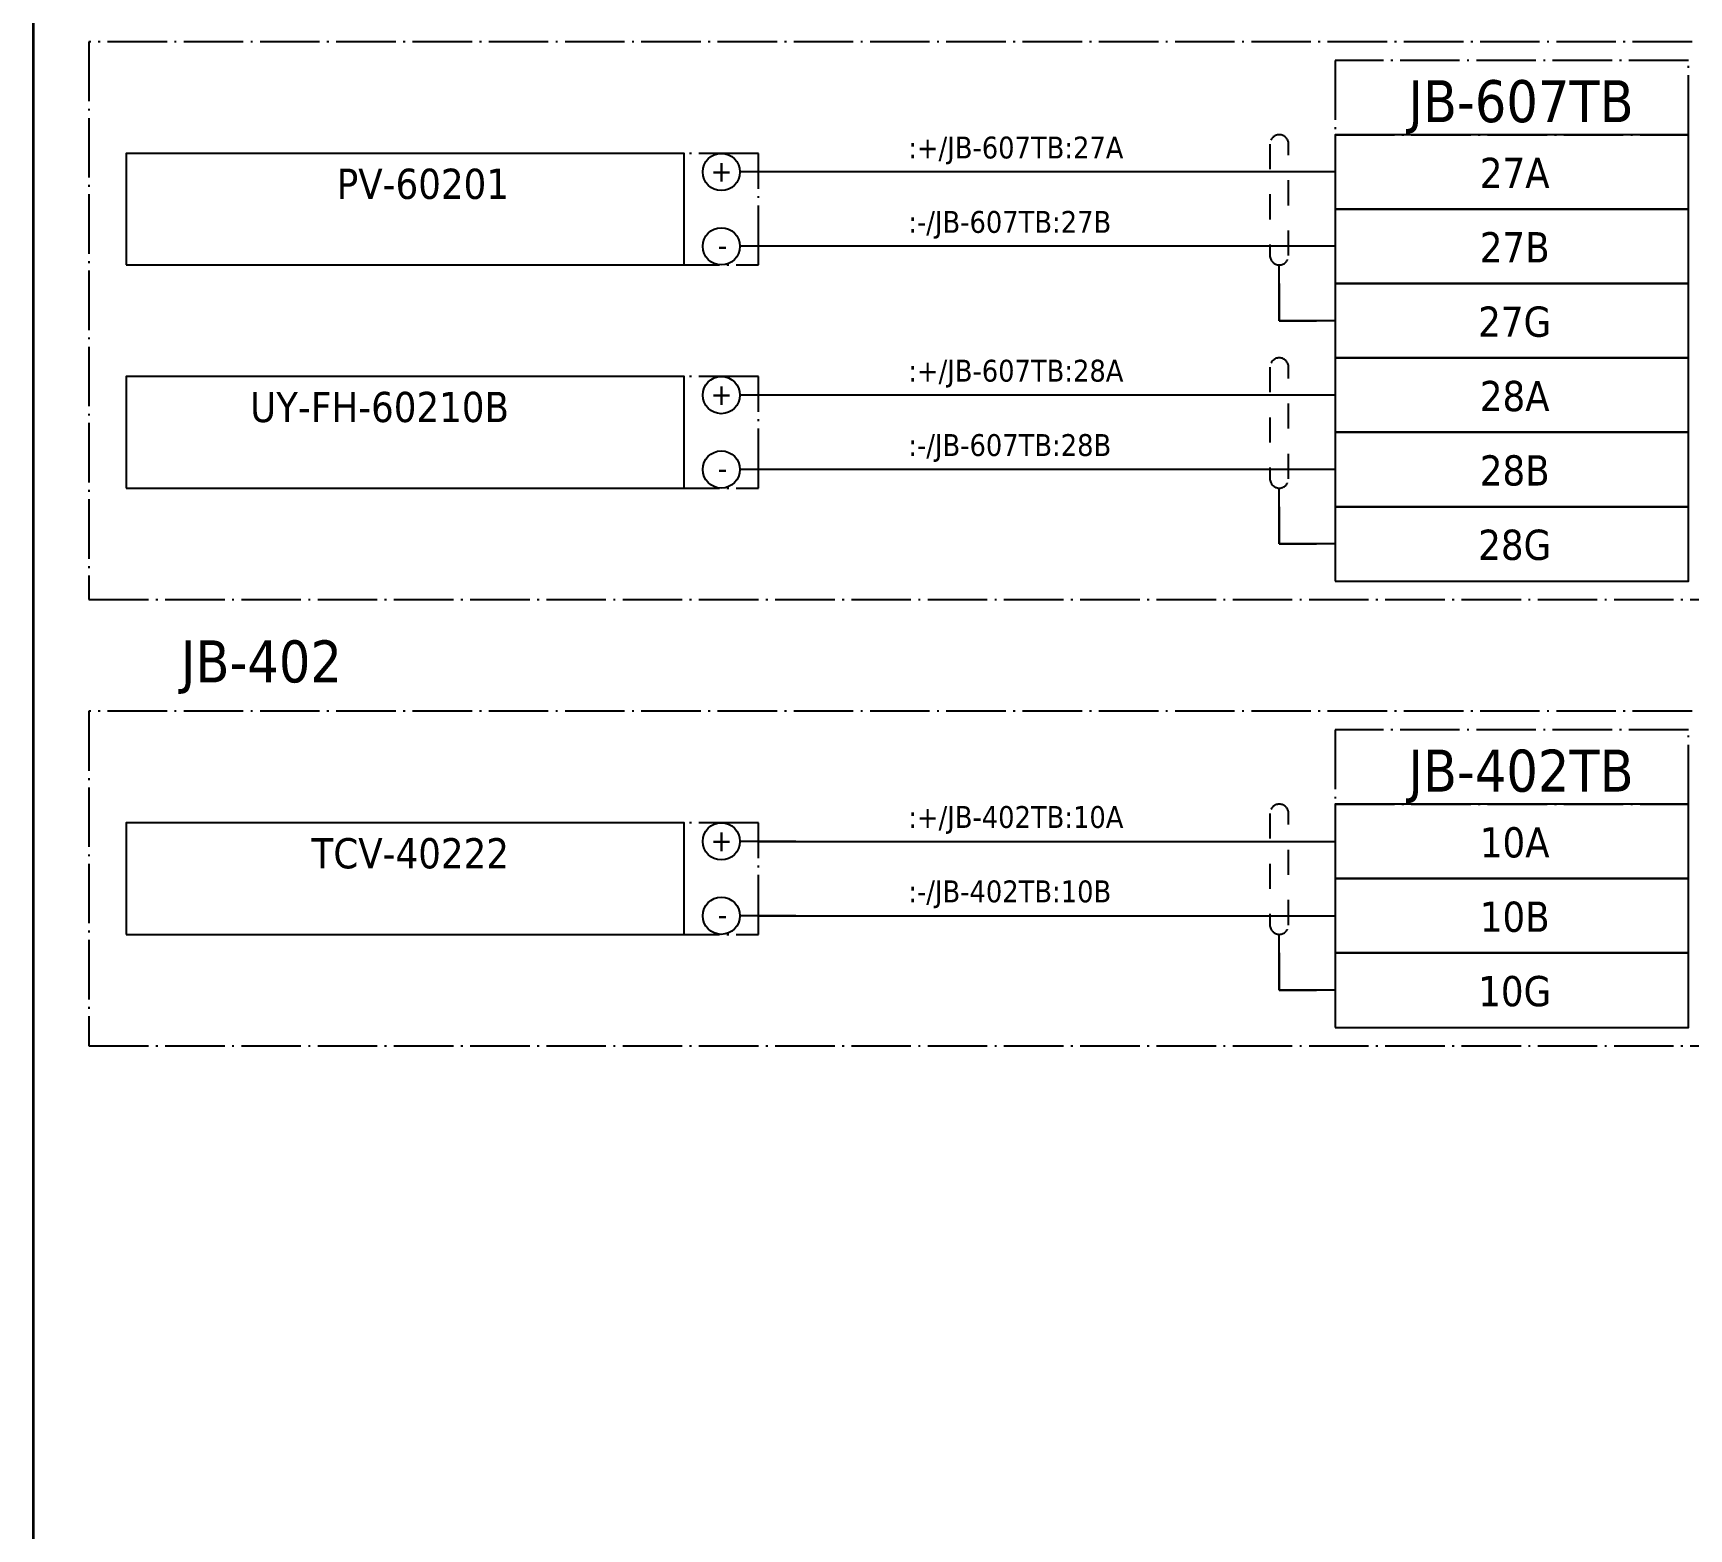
# Model space of a CAD drawing. Header units: millimetres. Extents: x 0 to 1792788, y -13 to 262234.
# Drawn here: x 0 to 89, y 148 to 228.5 of the extents above; entities that cross this region are included whole.
import ezdxf
from ezdxf.enums import TextEntityAlignment as Align

# ---------------------------------------------------------------- set-up
doc = ezdxf.new("R2010")
doc.units = ezdxf.units.MM
doc.linetypes.add('EPL_DASH', pattern=[1, 0.5, -0.5])
doc.linetypes.add('EPL_DASHDOT', pattern=[1, 0.8, -0.1, 0, -0.1])
for name, color, linetype, lineweight in [('EPLAN108', 5, 'Continuous', 35), ('EPLAN201', 7, 'Continuous', 35), ('EPLAN300', 5, 'Continuous', 25), ('EPLAN302', 5, 'Continuous', 25), ('EPLAN305', 5, 'Continuous', 25), ('EPLAN307', 134, 'EPL_DASHDOT', 25), ('EPLAN311', 7, 'Continuous', 25), ('EPLAN314', 5, 'EPL_DASH', 25), ('EPLAN400', 5, 'Continuous', 35), ('EPLAN405', 7, 'Continuous', 25), ('EPLAN421', 5, 'Continuous', 35), ('EPLAN433', 251, 'Continuous', 35), ('EPLAN440', 73, 'Continuous', 35), ('EPLAN451', 7, 'Continuous', 35), ('EPLAN452', 7, 'Continuous', 35), ('EPLAN453', 7, 'Continuous', 35), ('EPLAN500', 7, 'Continuous', 35), ('EPLAN501', 7, 'Continuous', 35), ('EPLAN502', 7, 'Continuous', 35), ('EPLAN503', 7, 'Continuous', 35), ('EPLAN504', 7, 'Continuous', 35), ('EPLAN546', 1, 'Continuous', 25)]:
    doc.layers.add(name, color=color, linetype=linetype, lineweight=lineweight)
doc.styles.add('Tahoma', font='')
doc.styles.get('Tahoma').set_extended_font_data('Tahoma')

# ---------------------------------------------------------------- blocks, each defined once
blk = doc.blocks.new('EPLFRAME')
at = {"layer": 'EPLAN201', "linetype": 'Continuous', "lineweight": 35, "ltscale": 4}
blk.add_lwpolyline([(0, 0), (420, 0), (420, 297), (0, 297)], close=True, dxfattribs=at)
at = {"layer": 'EPLAN451', "color": 7, "style": 'Tahoma'}
for tag, p, height in [('14_10014', (101, 12), 2.257), ('14_10015', (185, 12), 2.257), ('14_10011', (101, 5), 2.257), ('14_10013', (332, 5), 1.625), ('14_10151', (73, 1), 1.625), ('14_10300', (415, 1), 1.625)]:
    blk.add_attdef(tag, p, '', height=height, dxfattribs=at)
blk.add_attdef('4_25020', text='', height=1.625, dxfattribs=at).set_placement((413, 1), align=Align.RIGHT)
at = {"layer": 'EPLAN452', "color": 7, "style": 'Tahoma'}
for tag, p, height in [('4_11041', (1, 17), 2.257), ('4_11071[1]', (1, 13), 1.625), ('4_11074[1]', (21, 13), 1.625), ('4_11070[1]', (41, 13), 1.625), ('4_11024', (73, 13), 1.625), ('4_11011', (231, 12), 2.257), ('4_11030', (301, 12), 2.257), ('4_20132_1001', (374, 13), 1.625), ('4_11071[2]', (1, 9), 1.625), ('4_11074[2]', (21, 9), 1.625), ('4_11070[2]', (41, 9), 1.625), ('4_11022', (73, 9), 1.625), ('4_20134_1001', (374, 9), 1.625), ('4_11071[3]', (1, 5), 1.625), ('4_11074[3]', (21, 5), 1.625), ('4_11070[3]', (41, 5), 1.625), ('4_11080', (73, 5), 1.625), ('4_11059', (301, 5), 1.625)]:
    blk.add_attdef(tag, p, '', height=height, dxfattribs=at)
for tag, height, p in [('4_11040', 2.257, (419, 17)), ('4_11000', 1.625, (419, 5)), ('4_11085', 1.625, (141, 1)), ('4_11086', 1.625, (183, 1))]:
    blk.add_attdef(tag, text='', height=height, dxfattribs=at).set_placement(p, align=Align.RIGHT)
at = {"layer": 'EPLAN453', "color": 7, "style": 'Tahoma'}
for tag, p in [('53_19005_1', (21, 293)), ('53_19005', (63, 293)), ('53_19005_8', (105, 293)), ('53_19005_6', (147, 293)), ('53_19005_7', (189, 293)), ('53_19005_9', (231, 293)), ('53_19005_3', (273, 293)), ('53_19005_2', (315, 293)), ('53_19005_4', (357, 293)), ('53_19005_5', (399, 293))]:
    blk.add_attdef(tag, text='', height=1.355, dxfattribs=at).set_placement(p, align=Align.BOTTOM_CENTER)
blk = doc.blocks.new('EPLSYM_LibrarySPECIAL_en_US_Symbol427_Variant5_Placement1_30')
at = {"layer": 'EPLAN421', "color": 5, "style": 'Tahoma'}
for tag, p in [('17_20029[1]', (-0.9525, 3.335)), ('17_20029[2]', (20.0025, 3.335))]:
    blk.add_attdef(tag, text='', height=1.1739, dxfattribs=at).set_placement(p, align=Align.BOTTOM_RIGHT)
at = {"layer": 'EPLAN433', "color": 251, "style": 'Tahoma'}
blk.add_attdef('17_20406_1', text='', height=1.6254, dxfattribs=at).set_placement((0.9525, 1.5875), align=Align.BOTTOM_RIGHT)
blk.add_attdef('17_20406', text='', height=1.6254, dxfattribs=at).set_placement((0.9525, 1.5875), align=Align.BOTTOM_LEFT)
blk = doc.blocks.new('EPLSYM_LibrarySPECIAL_en_US_Symbol427_Variant5_Placement1_31')
at = {"layer": 'EPLAN421', "color": 5, "style": 'Tahoma'}
for tag, p in [('17_20029[1]', (-0.9525, 3.335)), ('17_20029[2]', (20.0025, 3.335))]:
    blk.add_attdef(tag, text='', height=1.1739, dxfattribs=at).set_placement(p, align=Align.BOTTOM_RIGHT)
at = {"layer": 'EPLAN433', "color": 251, "style": 'Tahoma'}
blk.add_attdef('17_20406_1', text='', height=1.6254, dxfattribs=at).set_placement((0.9525, 1.5875), align=Align.BOTTOM_RIGHT)
blk.add_attdef('17_20406', text='', height=1.6254, dxfattribs=at).set_placement((0.9525, 1.5875), align=Align.BOTTOM_LEFT)
blk = doc.blocks.new('EPLSYM_LibrarySPECIAL_en_US_Symbol427_Variant5_Placement1_32')
at = {"layer": 'EPLAN421', "color": 5, "style": 'Tahoma'}
for tag, p in [('17_20029[1]', (-0.9525, 3.335)), ('17_20029[2]', (20.0025, 3.335))]:
    blk.add_attdef(tag, text='', height=1.1739, dxfattribs=at).set_placement(p, align=Align.BOTTOM_RIGHT)
at = {"layer": 'EPLAN433', "color": 251, "style": 'Tahoma'}
blk.add_attdef('17_20406_1', text='', height=1.6254, dxfattribs=at).set_placement((0.9525, 1.5875), align=Align.BOTTOM_RIGHT)
blk.add_attdef('17_20406', text='', height=1.6254, dxfattribs=at).set_placement((0.9525, 1.5875), align=Align.BOTTOM_LEFT)
blk = doc.blocks.new('EPLSYM_LibrarySPECIAL_en_US_Symbol427_Variant5_Placement1_33')
at = {"layer": 'EPLAN421', "color": 5, "style": 'Tahoma'}
for tag, p in [('17_20029[1]', (-0.9525, 3.335)), ('17_20029[2]', (20.0025, 3.335))]:
    blk.add_attdef(tag, text='', height=1.1739, dxfattribs=at).set_placement(p, align=Align.BOTTOM_RIGHT)
at = {"layer": 'EPLAN433', "color": 251, "style": 'Tahoma'}
blk.add_attdef('17_20406_1', text='', height=1.6254, dxfattribs=at).set_placement((0.9525, 1.5875), align=Align.BOTTOM_RIGHT)
blk.add_attdef('17_20406', text='', height=1.6254, dxfattribs=at).set_placement((0.9525, 1.5875), align=Align.BOTTOM_LEFT)
blk = doc.blocks.new('EPLSYM_LibrarySPECIAL_Symbol2_Variant0_Placement1_2')
at = {"layer": 'EPLAN307', "lineweight": 25, "ltscale": 4}
blk.add_lwpolyline([(0, -6), (34, -6), (34, 0), (0, 0)], close=True, dxfattribs=at)
at = {"layer": 'EPLAN400', "color": 5, "style": 'Tahoma'}
blk.add_attdef('88_20010', text='', height=2.2575, dxfattribs=at).set_placement((-1.5, -0.9515), align=Align.TOP_RIGHT)
at = {"layer": 'EPLAN500', "color": 7, "style": 'Tahoma'}
blk.add_attdef('88_20027', text='', height=1.6254, dxfattribs=at).set_placement((-1.5, -4.57508), align=Align.TOP_RIGHT)
at = {"layer": 'EPLAN501', "color": 7, "style": 'Tahoma'}
blk.add_attdef('88_20011', text='', height=1.6254, dxfattribs=at).set_placement((-1.5, -9.97508), align=Align.TOP_RIGHT)
at = {"layer": 'EPLAN502', "color": 7, "style": 'Tahoma'}
blk.add_attdef('88_20025', text='', height=1.6254, dxfattribs=at).set_placement((-1.5, -12.67508), align=Align.TOP_RIGHT)
at = {"layer": 'EPLAN503', "color": 7, "style": 'Tahoma'}
blk.add_attdef('88_20024', text='', height=1.6254, dxfattribs=at).set_placement((-1.5, -15.37508), align=Align.TOP_RIGHT)
at = {"layer": 'EPLAN504', "color": 7, "style": 'Tahoma'}
blk.add_attdef('88_20901[1]', text='', height=1.6254, dxfattribs=at).set_placement((-1.5, -7.27508), align=Align.TOP_RIGHT)
blk = doc.blocks.new('EPLSYM_LibrarySPECIAL_Symbol0_Variant0_Placement1_2')
at = {"layer": 'EPLAN305', "lineweight": 25, "ltscale": 4}
blk.add_lwpolyline([(0, -6), (30, -6), (30, 0), (0, 0)], close=True, dxfattribs=at)
at = {"layer": 'EPLAN400', "color": 5, "style": 'Tahoma'}
blk.add_attdef('17_20010', text='', height=2.2575, dxfattribs=at).set_placement((-1.5, -0.9515), align=Align.TOP_RIGHT)
at = {"layer": 'EPLAN440', "color": 73, "style": 'Tahoma'}
blk.add_attdef('17_20300', text='', height=1.6254, dxfattribs=at).set_placement((-1.5, -4.57508), align=Align.TOP_RIGHT)
at = {"layer": 'EPLAN500', "color": 7, "style": 'Tahoma'}
blk.add_attdef('17_20027', text='', height=1.6254, dxfattribs=at).set_placement((-1.5, -7.27508), align=Align.TOP_RIGHT)
at = {"layer": 'EPLAN501', "color": 7, "style": 'Tahoma'}
blk.add_attdef('17_20011', text='', height=1.6254, dxfattribs=at).set_placement((-1.5, -12.67508), align=Align.TOP_RIGHT)
at = {"layer": 'EPLAN502', "color": 7, "style": 'Tahoma'}
blk.add_attdef('17_20025', text='', height=1.6254, dxfattribs=at).set_placement((-1.5, -15.37508), align=Align.TOP_RIGHT)
at = {"layer": 'EPLAN503', "color": 7, "style": 'Tahoma'}
blk.add_attdef('17_20024', text='', height=1.6254, dxfattribs=at).set_placement((-1.5, -18.07508), align=Align.TOP_RIGHT)
at = {"layer": 'EPLAN504', "color": 7, "style": 'Tahoma'}
blk.add_attdef('17_20901[1]', text='', height=1.6254, dxfattribs=at).set_placement((-1.5, -9.97508), align=Align.TOP_RIGHT)
blk = doc.blocks.new('EPLSYM_LibrarySPECIAL_Symbol17_Variant3_Placement1')
at = {"layer": 'EPLAN302', "lineweight": 25, "ltscale": 4}
blk.add_line((4, 0), (1, 0), dxfattribs=at)
blk.add_circle((0, 0), 1, dxfattribs=at)
at = {"layer": 'EPLAN421', "color": 5, "style": 'Tahoma'}
blk.add_attdef('17_20039', text='', height=1.174, dxfattribs=at).set_placement((3, 1), align=Align.BOTTOM_RIGHT)
blk = doc.blocks.new('EPLSYM_LibrarySPECIAL_Symbol2_Variant0_Placement1_3')
at = {"layer": 'EPLAN307', "lineweight": 25, "ltscale": 4}
blk.add_lwpolyline([(0, -6), (34, -6), (34, 0), (0, 0)], close=True, dxfattribs=at)
at = {"layer": 'EPLAN400', "color": 5, "style": 'Tahoma'}
blk.add_attdef('88_20010', text='', height=2.2575, dxfattribs=at).set_placement((-1.5, -0.9515), align=Align.TOP_RIGHT)
at = {"layer": 'EPLAN500', "color": 7, "style": 'Tahoma'}
blk.add_attdef('88_20027', text='', height=1.6254, dxfattribs=at).set_placement((-1.5, -4.57508), align=Align.TOP_RIGHT)
at = {"layer": 'EPLAN501', "color": 7, "style": 'Tahoma'}
blk.add_attdef('88_20011', text='', height=1.6254, dxfattribs=at).set_placement((-1.5, -9.97508), align=Align.TOP_RIGHT)
at = {"layer": 'EPLAN502', "color": 7, "style": 'Tahoma'}
blk.add_attdef('88_20025', text='', height=1.6254, dxfattribs=at).set_placement((-1.5, -12.67508), align=Align.TOP_RIGHT)
at = {"layer": 'EPLAN503', "color": 7, "style": 'Tahoma'}
blk.add_attdef('88_20024', text='', height=1.6254, dxfattribs=at).set_placement((-1.5, -15.37508), align=Align.TOP_RIGHT)
at = {"layer": 'EPLAN504', "color": 7, "style": 'Tahoma'}
blk.add_attdef('88_20901[1]', text='', height=1.6254, dxfattribs=at).set_placement((-1.5, -7.27508), align=Align.TOP_RIGHT)
blk = doc.blocks.new('EPLSYM_LibrarySPECIAL_Symbol0_Variant0_Placement1_3')
at = {"layer": 'EPLAN305', "lineweight": 25, "ltscale": 4}
blk.add_lwpolyline([(0, -6), (30, -6), (30, 0), (0, 0)], close=True, dxfattribs=at)
at = {"layer": 'EPLAN400', "color": 5, "style": 'Tahoma'}
blk.add_attdef('17_20010', text='', height=2.2575, dxfattribs=at).set_placement((-1.5, -0.9515), align=Align.TOP_RIGHT)
at = {"layer": 'EPLAN440', "color": 73, "style": 'Tahoma'}
blk.add_attdef('17_20300', text='', height=1.6254, dxfattribs=at).set_placement((-1.5, -4.57508), align=Align.TOP_RIGHT)
at = {"layer": 'EPLAN500', "color": 7, "style": 'Tahoma'}
blk.add_attdef('17_20027', text='', height=1.6254, dxfattribs=at).set_placement((-1.5, -7.27508), align=Align.TOP_RIGHT)
at = {"layer": 'EPLAN501', "color": 7, "style": 'Tahoma'}
blk.add_attdef('17_20011', text='', height=1.6254, dxfattribs=at).set_placement((-1.5, -12.67508), align=Align.TOP_RIGHT)
at = {"layer": 'EPLAN502', "color": 7, "style": 'Tahoma'}
blk.add_attdef('17_20025', text='', height=1.6254, dxfattribs=at).set_placement((-1.5, -15.37508), align=Align.TOP_RIGHT)
at = {"layer": 'EPLAN503', "color": 7, "style": 'Tahoma'}
blk.add_attdef('17_20024', text='', height=1.6254, dxfattribs=at).set_placement((-1.5, -18.07508), align=Align.TOP_RIGHT)
at = {"layer": 'EPLAN504', "color": 7, "style": 'Tahoma'}
blk.add_attdef('17_20901[1]', text='', height=1.6254, dxfattribs=at).set_placement((-1.5, -9.97508), align=Align.TOP_RIGHT)
blk = doc.blocks.new('EPLSYM_LibrarySPECIAL_en_US_Symbol427_Variant5_Placement1_34')
at = {"layer": 'EPLAN421', "color": 5, "style": 'Tahoma'}
for tag, p in [('17_20029[1]', (-0.9525, 3.335)), ('17_20029[2]', (20.0025, 3.335))]:
    blk.add_attdef(tag, text='', height=1.1739, dxfattribs=at).set_placement(p, align=Align.BOTTOM_RIGHT)
at = {"layer": 'EPLAN433', "color": 251, "style": 'Tahoma'}
blk.add_attdef('17_20406_1', text='', height=1.6254, dxfattribs=at).set_placement((0.9525, 1.5875), align=Align.BOTTOM_RIGHT)
blk.add_attdef('17_20406', text='', height=1.6254, dxfattribs=at).set_placement((0.9525, 1.5875), align=Align.BOTTOM_LEFT)
blk = doc.blocks.new('EPLSYM_LibrarySPECIAL_en_US_Symbol427_Variant5_Placement1_35')
at = {"layer": 'EPLAN421', "color": 5, "style": 'Tahoma'}
for tag, p in [('17_20029[1]', (-0.9525, 3.335)), ('17_20029[2]', (20.0025, 3.335))]:
    blk.add_attdef(tag, text='', height=1.1739, dxfattribs=at).set_placement(p, align=Align.BOTTOM_RIGHT)
at = {"layer": 'EPLAN433', "color": 251, "style": 'Tahoma'}
blk.add_attdef('17_20406_1', text='', height=1.6254, dxfattribs=at).set_placement((0.9525, 1.5875), align=Align.BOTTOM_RIGHT)
blk.add_attdef('17_20406', text='', height=1.6254, dxfattribs=at).set_placement((0.9525, 1.5875), align=Align.BOTTOM_LEFT)
blk = doc.blocks.new('EPLSYM_LibrarySPECIAL_Symbol5_Variant1_Placement1_2')
at = {"layer": 'EPLAN314', "ltscale": 2.7}
for p, q in [((-0.5, 6.5), (-0.5, 0.5)), ((0.5, 0.5), (0.5, 6.5))]:
    blk.add_line(p, q, dxfattribs=at)
for centre, start, end in [((0, 6.5), 0, 180), ((0, 0.5), 180, 0)]:
    blk.add_arc(centre, 0.5, start, end, dxfattribs=at)
blk = doc.blocks.new('EPLSYM_LibrarySPECIAL_Symbol5_Variant1_Placement1_3')
at = {"layer": 'EPLAN314', "ltscale": 2.7}
for p, q in [((-0.5, 6.5), (-0.5, 0.5)), ((0.5, 0.5), (0.5, 6.5))]:
    blk.add_line(p, q, dxfattribs=at)
for centre, start, end in [((0, 6.5), 0, 180), ((0, 0.5), 180, 0)]:
    blk.add_arc(centre, 0.5, start, end, dxfattribs=at)
blk = doc.blocks.new('EPLSYM_LibrarySPECIAL_Symbol2_Variant0_Placement1_4')
at = {"layer": 'EPLAN307', "lineweight": 25, "ltscale": 4}
blk.add_lwpolyline([(0, -6), (34, -6), (34, 0), (0, 0)], close=True, dxfattribs=at)
at = {"layer": 'EPLAN400', "color": 5, "style": 'Tahoma'}
blk.add_attdef('88_20010', text='', height=2.2575, dxfattribs=at).set_placement((-1.5, -0.9515), align=Align.TOP_RIGHT)
at = {"layer": 'EPLAN500', "color": 7, "style": 'Tahoma'}
blk.add_attdef('88_20027', text='', height=1.6254, dxfattribs=at).set_placement((-1.5, -4.57508), align=Align.TOP_RIGHT)
at = {"layer": 'EPLAN501', "color": 7, "style": 'Tahoma'}
blk.add_attdef('88_20011', text='', height=1.6254, dxfattribs=at).set_placement((-1.5, -9.97508), align=Align.TOP_RIGHT)
at = {"layer": 'EPLAN502', "color": 7, "style": 'Tahoma'}
blk.add_attdef('88_20025', text='', height=1.6254, dxfattribs=at).set_placement((-1.5, -12.67508), align=Align.TOP_RIGHT)
at = {"layer": 'EPLAN503', "color": 7, "style": 'Tahoma'}
blk.add_attdef('88_20024', text='', height=1.6254, dxfattribs=at).set_placement((-1.5, -15.37508), align=Align.TOP_RIGHT)
at = {"layer": 'EPLAN504', "color": 7, "style": 'Tahoma'}
blk.add_attdef('88_20901[1]', text='', height=1.6254, dxfattribs=at).set_placement((-1.5, -7.27508), align=Align.TOP_RIGHT)
blk = doc.blocks.new('EPLSYM_LibrarySPECIAL_Symbol0_Variant0_Placement1_4')
at = {"layer": 'EPLAN305', "lineweight": 25, "ltscale": 4}
blk.add_lwpolyline([(0, -6), (30, -6), (30, 0), (0, 0)], close=True, dxfattribs=at)
at = {"layer": 'EPLAN400', "color": 5, "style": 'Tahoma'}
blk.add_attdef('17_20010', text='', height=2.2575, dxfattribs=at).set_placement((-1.5, -0.9515), align=Align.TOP_RIGHT)
at = {"layer": 'EPLAN440', "color": 73, "style": 'Tahoma'}
blk.add_attdef('17_20300', text='', height=1.6254, dxfattribs=at).set_placement((-1.5, -4.57508), align=Align.TOP_RIGHT)
at = {"layer": 'EPLAN500', "color": 7, "style": 'Tahoma'}
blk.add_attdef('17_20027', text='', height=1.6254, dxfattribs=at).set_placement((-1.5, -7.27508), align=Align.TOP_RIGHT)
at = {"layer": 'EPLAN501', "color": 7, "style": 'Tahoma'}
blk.add_attdef('17_20011', text='', height=1.6254, dxfattribs=at).set_placement((-1.5, -12.67508), align=Align.TOP_RIGHT)
at = {"layer": 'EPLAN502', "color": 7, "style": 'Tahoma'}
blk.add_attdef('17_20025', text='', height=1.6254, dxfattribs=at).set_placement((-1.5, -15.37508), align=Align.TOP_RIGHT)
at = {"layer": 'EPLAN503', "color": 7, "style": 'Tahoma'}
blk.add_attdef('17_20024', text='', height=1.6254, dxfattribs=at).set_placement((-1.5, -18.07508), align=Align.TOP_RIGHT)
at = {"layer": 'EPLAN504', "color": 7, "style": 'Tahoma'}
blk.add_attdef('17_20901[1]', text='', height=1.6254, dxfattribs=at).set_placement((-1.5, -9.97508), align=Align.TOP_RIGHT)
blk = doc.blocks.new('EPLSYM_LibrarySPECIAL_en_US_Symbol427_Variant5_Placement1_36')
at = {"layer": 'EPLAN421', "color": 5, "style": 'Tahoma'}
for tag, p in [('17_20029[1]', (-0.9525, 3.335)), ('17_20029[2]', (20.0025, 3.335))]:
    blk.add_attdef(tag, text='', height=1.1739, dxfattribs=at).set_placement(p, align=Align.BOTTOM_RIGHT)
at = {"layer": 'EPLAN433', "color": 251, "style": 'Tahoma'}
blk.add_attdef('17_20406_1', text='', height=1.6254, dxfattribs=at).set_placement((0.9525, 1.5875), align=Align.BOTTOM_RIGHT)
blk.add_attdef('17_20406', text='', height=1.6254, dxfattribs=at).set_placement((0.9525, 1.5875), align=Align.BOTTOM_LEFT)
blk = doc.blocks.new('EPLSYM_LibrarySPECIAL_Symbol5_Variant1_Placement1_12')
at = {"layer": 'EPLAN314', "ltscale": 2.7}
for p, q in [((-0.5, 6.5), (-0.5, 0.5)), ((0.5, 0.5), (0.5, 6.5))]:
    blk.add_line(p, q, dxfattribs=at)
for centre, start, end in [((0, 6.5), 0, 180), ((0, 0.5), 180, 0)]:
    blk.add_arc(centre, 0.5, start, end, dxfattribs=at)
blk = doc.blocks.new('EPLSYM_LibrarySPECIAL_en_US_Symbol427_Variant5_Placement1_37')
at = {"layer": 'EPLAN421', "color": 5, "style": 'Tahoma'}
for tag, p in [('17_20029[1]', (-0.9525, 3.335)), ('17_20029[2]', (20.0025, 3.335))]:
    blk.add_attdef(tag, text='', height=1.1739, dxfattribs=at).set_placement(p, align=Align.BOTTOM_RIGHT)
at = {"layer": 'EPLAN433', "color": 251, "style": 'Tahoma'}
blk.add_attdef('17_20406_1', text='', height=1.6254, dxfattribs=at).set_placement((0.9525, 1.5875), align=Align.BOTTOM_RIGHT)
blk.add_attdef('17_20406', text='', height=1.6254, dxfattribs=at).set_placement((0.9525, 1.5875), align=Align.BOTTOM_LEFT)
blk = doc.blocks.new('EPLSYM_LibrarySPECIAL_en_US_Symbol427_Variant5_Placement1_38')
at = {"layer": 'EPLAN421', "color": 5, "style": 'Tahoma'}
for tag, p in [('17_20029[1]', (-0.9525, 3.335)), ('17_20029[2]', (20.0025, 3.335))]:
    blk.add_attdef(tag, text='', height=1.1739, dxfattribs=at).set_placement(p, align=Align.BOTTOM_RIGHT)
at = {"layer": 'EPLAN433', "color": 251, "style": 'Tahoma'}
blk.add_attdef('17_20406_1', text='', height=1.6254, dxfattribs=at).set_placement((0.9525, 1.5875), align=Align.BOTTOM_RIGHT)
blk.add_attdef('17_20406', text='', height=1.6254, dxfattribs=at).set_placement((0.9525, 1.5875), align=Align.BOTTOM_LEFT)
blk = doc.blocks.new('EPLSYM_LibrarySPECIAL_Symbol308_Variant0_Placement0')
at = {"layer": 'EPLAN405', "color": 7, "style": 'Tahoma'}
for tag, p in [('17_31011', (1.5, 6.35)), ('17_31002', (1.5, 0.5))]:
    blk.add_attdef(tag, text='', height=1.174, dxfattribs=at).set_placement(p, align=Align.BOTTOM_LEFT)
for tag, p in [('17_31004', (1.5, 4.4)), ('17_31003', (1.5, 2.45))]:
    blk.add_attdef(tag, p, '', height=1.174, dxfattribs=at)
blk = doc.blocks.new('EPLSYM_LibrarySPECIAL_Symbol2_Variant0_Placement1_5')
at = {"layer": 'EPLAN307', "lineweight": 25, "ltscale": 4}
blk.add_lwpolyline([(0, -30), (119, -30), (119, 0), (0, 0)], close=True, dxfattribs=at)
at = {"layer": 'EPLAN400', "color": 5, "style": 'Tahoma'}
blk.add_attdef('88_20010', text='', height=2.2575, dxfattribs=at).set_placement((-1.5, -0.9515), align=Align.TOP_RIGHT)
at = {"layer": 'EPLAN500', "color": 7, "style": 'Tahoma'}
blk.add_attdef('88_20027', text='', height=1.6254, dxfattribs=at).set_placement((-1.5, -4.57508), align=Align.TOP_RIGHT)
at = {"layer": 'EPLAN501', "color": 7, "style": 'Tahoma'}
blk.add_attdef('88_20011', text='', height=1.6254, dxfattribs=at).set_placement((-1.5, -9.97508), align=Align.TOP_RIGHT)
at = {"layer": 'EPLAN502', "color": 7, "style": 'Tahoma'}
blk.add_attdef('88_20025', text='', height=1.6254, dxfattribs=at).set_placement((-1.5, -12.67508), align=Align.TOP_RIGHT)
at = {"layer": 'EPLAN503', "color": 7, "style": 'Tahoma'}
blk.add_attdef('88_20024', text='', height=1.6254, dxfattribs=at).set_placement((-1.5, -15.37508), align=Align.TOP_RIGHT)
at = {"layer": 'EPLAN504', "color": 7, "style": 'Tahoma'}
blk.add_attdef('88_20901[1]', text='', height=1.6254, dxfattribs=at).set_placement((-1.5, -7.27508), align=Align.TOP_RIGHT)
blk = doc.blocks.new('EPLSYM_LibrarySPECIAL_Symbol2_Variant0_Placement1_7')
at = {"layer": 'EPLAN307', "lineweight": 25, "ltscale": 4}
blk.add_lwpolyline([(0, -18), (119, -18), (119, 0), (0, 0)], close=True, dxfattribs=at)
at = {"layer": 'EPLAN400', "color": 5, "style": 'Tahoma'}
blk.add_attdef('88_20010', text='', height=2.2575, dxfattribs=at).set_placement((-1.5, -0.9515), align=Align.TOP_RIGHT)
at = {"layer": 'EPLAN500', "color": 7, "style": 'Tahoma'}
blk.add_attdef('88_20027', text='', height=1.6254, dxfattribs=at).set_placement((-1.5, -4.57508), align=Align.TOP_RIGHT)
at = {"layer": 'EPLAN501', "color": 7, "style": 'Tahoma'}
blk.add_attdef('88_20011', text='', height=1.6254, dxfattribs=at).set_placement((-1.5, -9.97508), align=Align.TOP_RIGHT)
at = {"layer": 'EPLAN502', "color": 7, "style": 'Tahoma'}
blk.add_attdef('88_20025', text='', height=1.6254, dxfattribs=at).set_placement((-1.5, -12.67508), align=Align.TOP_RIGHT)
at = {"layer": 'EPLAN503', "color": 7, "style": 'Tahoma'}
blk.add_attdef('88_20024', text='', height=1.6254, dxfattribs=at).set_placement((-1.5, -15.37508), align=Align.TOP_RIGHT)
at = {"layer": 'EPLAN504', "color": 7, "style": 'Tahoma'}
blk.add_attdef('88_20901[1]', text='', height=1.6254, dxfattribs=at).set_placement((-1.5, -7.27508), align=Align.TOP_RIGHT)

msp = doc.modelspace()

# ---------------------------------------------------------------- linework, layer by layer
at = {"layer": 'EPLAN300', "lineweight": 25, "ltscale": 4}
for points in [[(70, 219), (89, 219), (89, 223), (70, 223)], [(70, 215), (89, 215), (89, 219), (70, 219)], [(70, 211), (89, 211), (89, 215), (70, 215)], [(70, 207), (89, 207), (89, 211), (70, 211)], [(70, 203), (89, 203), (89, 207), (70, 207)], [(70, 199), (89, 199), (89, 203), (70, 203)], [(70, 183), (89, 183), (89, 187), (70, 187)], [(70, 179), (89, 179), (89, 183), (70, 183)], [(70, 175), (89, 175), (89, 179), (70, 179)]]:
    msp.add_lwpolyline(points, close=True, dxfattribs=at)
at = {"layer": 'EPLAN307', "lineweight": 25, "ltscale": 4}
for points in [[(70, 223), (89, 223), (89, 227), (70, 227)], [(70, 187), (89, 187), (89, 191), (70, 191)]]:
    msp.add_lwpolyline(points, close=True, dxfattribs=at)
at = {"layer": 'EPLAN311', "ltscale": 4}
for p, q in [((70, 221), (39, 221)), ((70, 217), (39, 217)), ((70, 209), (39, 209)), ((70, 205), (39, 205)), ((39, 185), (70, 185)), ((39, 181), (70, 181))]:
    msp.add_line(p, q, dxfattribs=at)
at = {"layer": 'EPLAN311', "color": 1, "linetype": 'Continuous', "lineweight": 25, "ltscale": 4}
for p, q in [((67, 215), (67, 213)), ((67, 213), (69, 213)), ((67, 203), (67, 201)), ((67, 201), (69, 201)), ((67, 179), (67, 177)), ((67, 177), (69, 177))]:
    msp.add_line(p, q, dxfattribs=at)
at = {"layer": 'EPLAN546', "ltscale": 4}
for p, q in [((67, 213), (67, 216)), ((70, 213), (67, 213)), ((67, 201), (67, 204)), ((70, 201), (67, 201)), ((67, 177), (67, 180)), ((70, 177), (67, 177))]:
    msp.add_line(p, q, dxfattribs=at)

# ---------------------------------------------------------------- block references
for name, p in [('EPLFRAME', (0, 0)), ('EPLSYM_LibrarySPECIAL_Symbol2_Variant0_Placement1_5', (3, 228)), ('EPLSYM_LibrarySPECIAL_Symbol5_Variant1_Placement1_2', (67, 216)), ('EPLSYM_LibrarySPECIAL_Symbol2_Variant0_Placement1_3', (5, 222)), ('EPLSYM_LibrarySPECIAL_Symbol5_Variant1_Placement1_3', (67, 204)), ('EPLSYM_LibrarySPECIAL_Symbol2_Variant0_Placement1_2', (5, 210)), ('EPLSYM_LibrarySPECIAL_Symbol5_Variant1_Placement1_12', (67, 180)), ('EPLSYM_LibrarySPECIAL_Symbol2_Variant0_Placement1_4', (5, 186))]:
    msp.add_blockref(name, p)
ref = msp.add_blockref('EPLSYM_LibrarySPECIAL_Symbol308_Variant0_Placement0', (47, 221))
ref.add_attrib('17_31011', ':+/JB-607TB:27A', dxfattribs={"layer": 'EPLAN405', "color": 7, "height": 1.1739, "style": 'Tahoma'}).set_placement((47.055, 221.374), align=Align.BOTTOM_LEFT)
ref = msp.add_blockref('EPLSYM_LibrarySPECIAL_Symbol0_Variant0_Placement1_3', (5, 222))
ref.add_attrib('17_20011', 'PV-60201', dxfattribs={"layer": 'EPLAN501', "color": 7, "height": 1.6254, "style": 'Tahoma'}).set_placement((25.586, 221.175), align=Align.TOP_RIGHT)
ref = msp.add_blockref('EPLSYM_LibrarySPECIAL_Symbol17_Variant3_Placement1', (37, 221))
ref.add_attrib('17_20039', '+', dxfattribs={"layer": 'EPLAN421', "color": 5, "height": 1.174, "style": 'Tahoma'}).set_placement((37.591, 220.117), align=Align.BOTTOM_RIGHT)
ref = msp.add_blockref('EPLSYM_LibrarySPECIAL_en_US_Symbol427_Variant5_Placement1_32', (70, 221))
ref.add_attrib('17_20011', '27A', dxfattribs={"layer": 'EPLAN501', "color": 7, "height": 1.6254, "style": 'Tahoma'}).set_placement((79.661, 219.65), align=Align.BOTTOM_CENTER)
ref = msp.add_blockref('EPLSYM_LibrarySPECIAL_Symbol308_Variant0_Placement0', (47, 217))
ref.add_attrib('17_31011', ':-/JB-607TB:27B', dxfattribs={"layer": 'EPLAN405', "color": 7, "height": 1.1739, "style": 'Tahoma'}).set_placement((47.055, 217.374), align=Align.BOTTOM_LEFT)
ref = msp.add_blockref('EPLSYM_LibrarySPECIAL_Symbol17_Variant3_Placement1', (37, 217))
ref.add_attrib('17_20039', '-', dxfattribs={"layer": 'EPLAN421', "color": 5, "height": 1.174, "style": 'Tahoma'}).set_placement((37.316, 216.132), align=Align.BOTTOM_RIGHT)
ref = msp.add_blockref('EPLSYM_LibrarySPECIAL_en_US_Symbol427_Variant5_Placement1_33', (70, 217))
ref.add_attrib('17_20011', '27B', dxfattribs={"layer": 'EPLAN501', "color": 7, "height": 1.6254, "style": 'Tahoma'}).set_placement((79.661, 215.65), align=Align.BOTTOM_CENTER)
ref = msp.add_blockref('EPLSYM_LibrarySPECIAL_en_US_Symbol427_Variant5_Placement1_34', (70, 213))
ref.add_attrib('17_20011', '27G', dxfattribs={"layer": 'EPLAN501', "color": 7, "height": 1.6254, "style": 'Tahoma'}).set_placement((79.661, 211.65), align=Align.BOTTOM_CENTER)
ref = msp.add_blockref('EPLSYM_LibrarySPECIAL_Symbol308_Variant0_Placement0', (47, 209))
ref.add_attrib('17_31011', ':+/JB-607TB:28A', dxfattribs={"layer": 'EPLAN405', "color": 7, "height": 1.1739, "style": 'Tahoma'}).set_placement((47.055, 209.374), align=Align.BOTTOM_LEFT)
ref = msp.add_blockref('EPLSYM_LibrarySPECIAL_Symbol0_Variant0_Placement1_2', (5, 210))
ref.add_attrib('17_20011', 'UY-FH-60210B', dxfattribs={"layer": 'EPLAN501', "color": 7, "height": 1.6254, "style": 'Tahoma'}).set_placement((25.586, 209.175), align=Align.TOP_RIGHT)
ref = msp.add_blockref('EPLSYM_LibrarySPECIAL_Symbol17_Variant3_Placement1', (37, 209))
ref.add_attrib('17_20039', '+', dxfattribs={"layer": 'EPLAN421', "color": 5, "height": 1.174, "style": 'Tahoma'}).set_placement((37.591, 208.117), align=Align.BOTTOM_RIGHT)
ref = msp.add_blockref('EPLSYM_LibrarySPECIAL_en_US_Symbol427_Variant5_Placement1_30', (70, 209))
ref.add_attrib('17_20011', '28A', dxfattribs={"layer": 'EPLAN501', "color": 7, "height": 1.6254, "style": 'Tahoma'}).set_placement((79.661, 207.65), align=Align.BOTTOM_CENTER)
ref = msp.add_blockref('EPLSYM_LibrarySPECIAL_Symbol308_Variant0_Placement0', (47, 205))
ref.add_attrib('17_31011', ':-/JB-607TB:28B', dxfattribs={"layer": 'EPLAN405', "color": 7, "height": 1.1739, "style": 'Tahoma'}).set_placement((47.055, 205.374), align=Align.BOTTOM_LEFT)
ref = msp.add_blockref('EPLSYM_LibrarySPECIAL_Symbol17_Variant3_Placement1', (37, 205))
ref.add_attrib('17_20039', '-', dxfattribs={"layer": 'EPLAN421', "color": 5, "height": 1.174, "style": 'Tahoma'}).set_placement((37.316, 204.132), align=Align.BOTTOM_RIGHT)
ref = msp.add_blockref('EPLSYM_LibrarySPECIAL_en_US_Symbol427_Variant5_Placement1_31', (70, 205))
ref.add_attrib('17_20011', '28B', dxfattribs={"layer": 'EPLAN501', "color": 7, "height": 1.6254, "style": 'Tahoma'}).set_placement((79.661, 203.65), align=Align.BOTTOM_CENTER)
ref = msp.add_blockref('EPLSYM_LibrarySPECIAL_en_US_Symbol427_Variant5_Placement1_35', (70, 201))
ref.add_attrib('17_20011', '28G', dxfattribs={"layer": 'EPLAN501', "color": 7, "height": 1.6254, "style": 'Tahoma'}).set_placement((79.661, 199.65), align=Align.BOTTOM_CENTER)
ref = msp.add_blockref('EPLSYM_LibrarySPECIAL_Symbol2_Variant0_Placement1_7', (3, 192))
ref.add_attrib('88_20010', 'JB-402', dxfattribs={"layer": 'EPLAN400', "color": 5, "height": 2.2575, "style": 'Tahoma'}).set_placement((16.605, 195.809), align=Align.TOP_RIGHT)
ref = msp.add_blockref('EPLSYM_LibrarySPECIAL_Symbol308_Variant0_Placement0', (47, 185))
ref.add_attrib('17_31011', ':+/JB-402TB:10A', dxfattribs={"layer": 'EPLAN405', "color": 7, "height": 1.1739, "style": 'Tahoma'}).set_placement((47.055, 185.374), align=Align.BOTTOM_LEFT)
ref = msp.add_blockref('EPLSYM_LibrarySPECIAL_Symbol0_Variant0_Placement1_4', (5, 186))
ref.add_attrib('17_20011', 'TCV-40222', dxfattribs={"layer": 'EPLAN501', "color": 7, "height": 1.6254, "style": 'Tahoma'}).set_placement((25.586, 185.175), align=Align.TOP_RIGHT)
ref = msp.add_blockref('EPLSYM_LibrarySPECIAL_Symbol17_Variant3_Placement1', (37, 185))
ref.add_attrib('17_20039', '+', dxfattribs={"layer": 'EPLAN421', "color": 5, "height": 1.174, "style": 'Tahoma'}).set_placement((37.591, 184.117), align=Align.BOTTOM_RIGHT)
ref = msp.add_blockref('EPLSYM_LibrarySPECIAL_en_US_Symbol427_Variant5_Placement1_37', (70, 185))
ref.add_attrib('17_20011', '10A', dxfattribs={"layer": 'EPLAN501', "color": 7, "height": 1.6254, "style": 'Tahoma'}).set_placement((79.661, 183.65), align=Align.BOTTOM_CENTER)
ref = msp.add_blockref('EPLSYM_LibrarySPECIAL_Symbol308_Variant0_Placement0', (47, 181))
ref.add_attrib('17_31011', ':-/JB-402TB:10B', dxfattribs={"layer": 'EPLAN405', "color": 7, "height": 1.1739, "style": 'Tahoma'}).set_placement((47.055, 181.374), align=Align.BOTTOM_LEFT)
ref = msp.add_blockref('EPLSYM_LibrarySPECIAL_Symbol17_Variant3_Placement1', (37, 181))
ref.add_attrib('17_20039', '-', dxfattribs={"layer": 'EPLAN421', "color": 5, "height": 1.174, "style": 'Tahoma'}).set_placement((37.316, 180.132), align=Align.BOTTOM_RIGHT)
ref = msp.add_blockref('EPLSYM_LibrarySPECIAL_en_US_Symbol427_Variant5_Placement1_38', (70, 181))
ref.add_attrib('17_20011', '10B', dxfattribs={"layer": 'EPLAN501', "color": 7, "height": 1.6254, "style": 'Tahoma'}).set_placement((79.661, 179.65), align=Align.BOTTOM_CENTER)
ref = msp.add_blockref('EPLSYM_LibrarySPECIAL_en_US_Symbol427_Variant5_Placement1_36', (70, 177))
ref.add_attrib('17_20011', '10G', dxfattribs={"layer": 'EPLAN501', "color": 7, "height": 1.6254, "style": 'Tahoma'}).set_placement((79.661, 175.65), align=Align.BOTTOM_CENTER)

# ---------------------------------------------------------------- texts
at = {"layer": 'EPLAN108', "color": 5, "style": 'Tahoma'}
for s, p in [('JB-607TB', (80, 223)), ('JB-402TB', (80, 187))]:
    msp.add_text(s, height=2.2575, dxfattribs=at).set_placement(p, align=Align.BOTTOM_CENTER)

doc.saveas('drawing.dxf')
